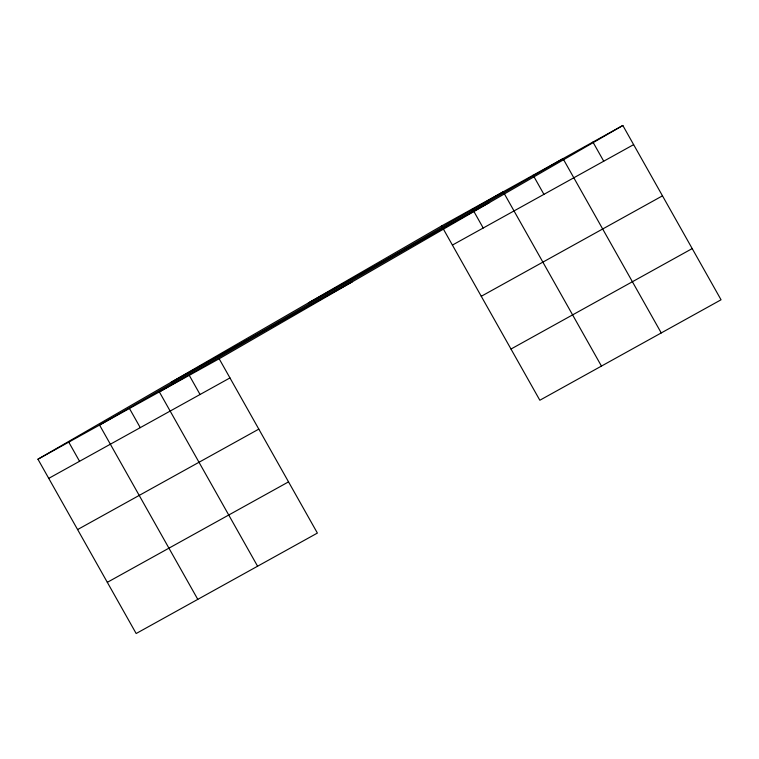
<?xml version="1.0" encoding="UTF-8"?>
<svg xmlns="http://www.w3.org/2000/svg" width="759" height="759" viewBox="0 0 759 759"><rect width="100%" height="100%" fill="white"/><g stroke="black" fill="none" stroke-linecap="round" stroke-linejoin="round"><path stroke-width="1.14" d="M622.835 125.482L219.161 358.76L317.385 533.074L136.165 633.518L37.95 459.214L441.615 225.926L622.835 125.482L721.05 299.786L539.839 400.24L441.615 225.926M308.41 302.907L489.621 202.463M171.164 382.223L352.375 281.779M37.95 459.214L219.161 358.76M452.411 245.081L633.623 144.637M48.747 478.369L229.958 377.925M481.263 296.285L662.474 195.841M77.598 529.564L258.81 429.12M510.987 349.036L692.199 248.591M107.323 582.324L288.534 481.87M592.931 142.056L603.728 161.212M661.25 332.935L563.026 158.631L159.362 391.91L257.586 566.223M533.131 175.206L543.928 194.361M601.451 366.085L503.226 191.771L99.562 425.059L197.786 599.363M472.421 208.848L483.217 228.013M189.266 375.335L200.063 394.5M129.466 408.484L140.263 427.64M68.756 442.136L79.553 461.292"/></g></svg>
